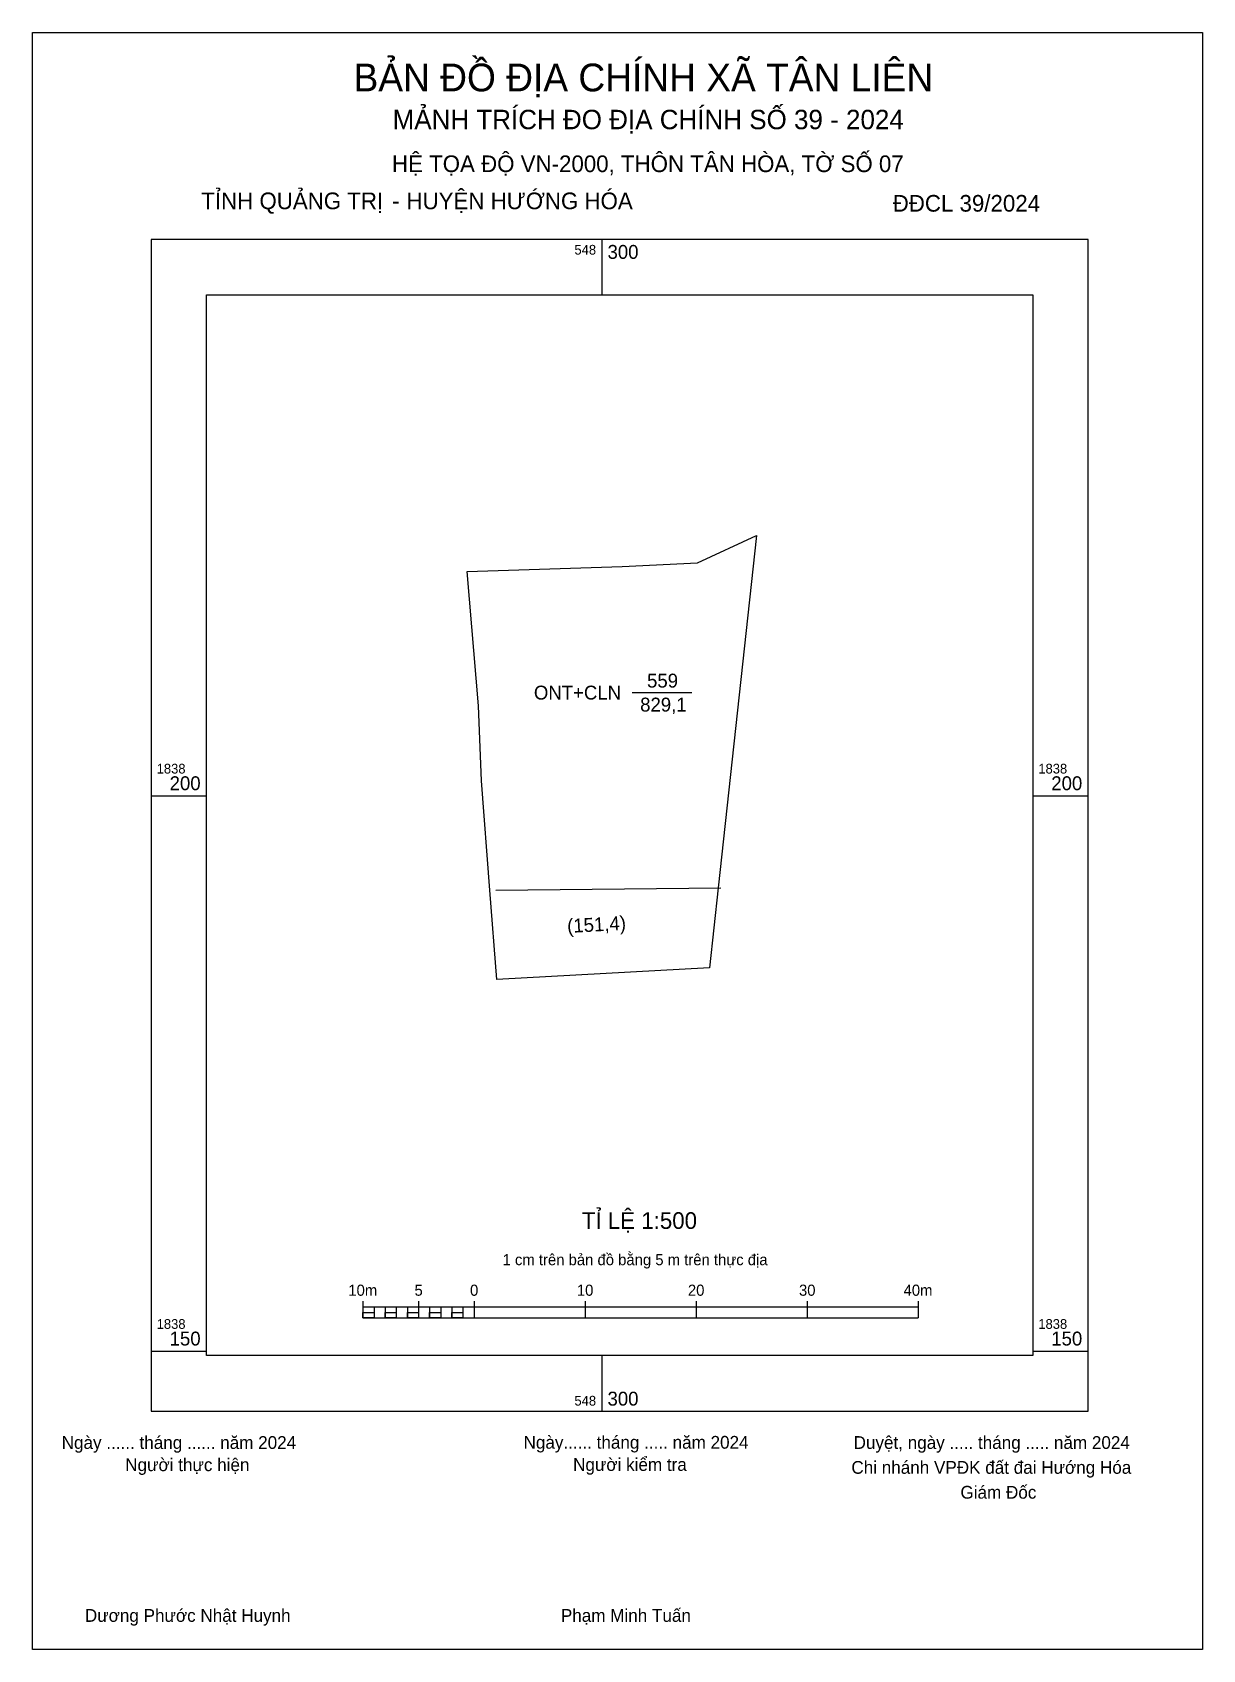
# Model space of a CAD drawing. Extents: x 548249 to 548354, y 1838123 to 1838269.
import ezdxf

# ---------------------------------------------------------------- set-up
doc = ezdxf.new("R2010")
doc.units = 0
for name, color, linetype in [('Level 1', 7, 'Continuous'), ('Level 10', 7, 'Continuous'), ('Level 13', 7, 'Continuous'), ('Level 2', 7, 'Continuous'), ('Level 36', 7, 'Continuous'), ('Level 49', 7, 'Continuous'), ('Level 6', 7, 'Continuous'), ('Level 62', 7, 'Continuous'), ('Level 63', 7, 'Continuous'), ('Level 9', 7, 'Continuous')]:
    doc.layers.add(name, color=color, linetype=linetype)

msp = doc.modelspace()

# ---------------------------------------------------------------- linework, layer by layer
at = {"layer": 'Level 1'}
for p, q in [((548248.71, 1838268.73), (548248.71, 1838268.73)), ((548354.09, 1838123.12), (548354.09, 1838123.12))]:
    msp.add_line(p, q, dxfattribs=at)
at = {"layer": 'Level 10'}
for p, q in [((548308.61, 1838220.97), (548313.92, 1838223.42)), ((548313.92, 1838223.42), (548310.47, 1838191.72)), ((548301.82, 1838220.64), (548308.61, 1838220.97)), ((548287.85, 1838220.18), (548301.82, 1838220.64)), ((548288.87, 1838208.1), (548287.85, 1838220.18)), ((548289.15, 1838201.34), (548288.87, 1838208.1)), ((548289.91, 1838191.49), (548289.15, 1838201.34)), ((548310.47, 1838191.72), (548309.68, 1838184.5)), ((548290.54, 1838183.44), (548289.91, 1838191.49)), ((548309.68, 1838184.5), (548290.54, 1838183.44))]:
    msp.add_line(p, q, dxfattribs=at)
at = {"layer": 'Level 2'}
msp.add_lwpolyline([(548248.71, 1838268.73), (548354.09, 1838268.73), (548354.09, 1838123.12), (548248.71, 1838123.12)], close=True, dxfattribs=at)
at = {"layer": 'Level 36'}
msp.add_line((548290.43, 1838191.49), (548310.7, 1838191.71), dxfattribs=at)
at = {"layer": 'Level 62'}
msp.add_lwpolyline([(548264.4, 1838245.09), (548338.79, 1838245.09), (548338.79, 1838149.59), (548264.4, 1838149.59)], close=True, dxfattribs=at)
at = {"layer": 'Level 63'}
for p, q in [((548248.71, 1838266.23), (548248.71, 1838268.73)), ((548248.71, 1838268.73), (548251.21, 1838268.73)), ((548248.71, 1838266.23), (548248.71, 1838268.73)), ((548248.71, 1838268.73), (548251.21, 1838268.73)), ((548351.59, 1838268.73), (548354.09, 1838268.73)), ((548351.59, 1838268.73), (548354.09, 1838268.73)), ((548354.09, 1838268.73), (548354.09, 1838266.23)), ((548354.09, 1838268.73), (548354.09, 1838266.23)), ((548248.71, 1838266.23), (548248.71, 1838266.23)), ((548248.71, 1838266.23), (548248.71, 1838266.23)), ((548300, 1838250.09), (548300, 1838245.09)), ((548259.4, 1838200), (548264.4, 1838200)), ((548338.79, 1838200), (548343.79, 1838200)), ((548278.48, 1838154.48), (548278.48, 1838152.98)), ((548278.48, 1838153.98), (548328.48, 1838153.98)), ((548279.48, 1838153.98), (548279.48, 1838152.98)), ((548280.48, 1838153.98), (548280.48, 1838152.98)), ((548281.48, 1838153.98), (548281.48, 1838152.98)), ((548282.48, 1838153.98), (548282.48, 1838152.98)), ((548283.48, 1838154.48), (548283.48, 1838152.98)), ((548283.48, 1838153.98), (548283.48, 1838152.98)), ((548284.48, 1838153.98), (548284.48, 1838152.98)), ((548285.48, 1838153.98), (548285.48, 1838152.98)), ((548286.48, 1838153.98), (548286.48, 1838152.98)), ((548287.48, 1838153.98), (548287.48, 1838152.98)), ((548288.48, 1838154.48), (548288.48, 1838152.98)), ((548288.48, 1838153.98), (548288.48, 1838152.98)), ((548298.48, 1838154.48), (548298.48, 1838152.98)), ((548308.48, 1838154.48), (548308.48, 1838152.98)), ((548318.48, 1838154.48), (548318.48, 1838152.98)), ((548328.48, 1838154.48), (548328.48, 1838152.98)), ((548278.48, 1838152.98), (548328.48, 1838152.98)), ((548259.4, 1838150), (548264.4, 1838150)), ((548300, 1838149.59), (548300, 1838144.59)), ((548338.79, 1838150), (548343.79, 1838150)), ((548248.71, 1838123.12), (548248.71, 1838125.62)), ((548248.71, 1838123.12), (548248.71, 1838125.62)), ((548354.09, 1838125.62), (548354.09, 1838123.12)), ((548354.09, 1838125.62), (548354.09, 1838123.12)), ((548251.21, 1838123.12), (548248.71, 1838123.12)), ((548251.21, 1838123.12), (548248.71, 1838123.12)), ((548354.09, 1838123.12), (548351.59, 1838123.12)), ((548354.09, 1838123.12), (548351.59, 1838123.12))]:
    msp.add_line(p, q, dxfattribs=at)
for points in [[(548259.4, 1838250.09), (548259.4, 1838144.59), (548343.79, 1838144.59), (548343.79, 1838250.09)], [(548278.48, 1838153.48), (548279.48, 1838153.48), (548279.48, 1838152.98), (548278.48, 1838152.98)], [(548278.48, 1838153.48), (548279.48, 1838153.48), (548279.48, 1838152.98), (548278.48, 1838152.98)], [(548280.48, 1838153.48), (548281.48, 1838153.48), (548281.48, 1838152.98), (548280.48, 1838152.98)], [(548282.48, 1838153.48), (548283.48, 1838153.48), (548283.48, 1838152.98), (548282.48, 1838152.98)], [(548284.48, 1838153.48), (548285.48, 1838153.48), (548285.48, 1838152.98), (548284.48, 1838152.98)], [(548286.48, 1838153.48), (548287.48, 1838153.48), (548287.48, 1838152.98), (548286.48, 1838152.98)]]:
    msp.add_lwpolyline(points, close=True, dxfattribs=at)
at = {"layer": 'Level 9'}
msp.add_line((548302.71, 1838209.29), (548308.1, 1838209.29), dxfattribs=at)

# ---------------------------------------------------------------- texts
at = {"layer": 'Level 13'}
for s, p in [('559', (548304.06, 1838209.74)), ('ONT+CLN', (548293.87, 1838208.66)), ('829,1', (548303.44, 1838207.58))]:
    msp.add_text(s, height=1.25, dxfattribs=at).set_placement(p)
at = {"layer": 'Level 49'}
msp.add_text('(151,4)', height=1.25, rotation=3.1685, dxfattribs=at).set_placement((548296.9, 1838187.64))
at = {"layer": 'Level 6'}
for s, p in [('HỆ TỌA ÐỘ VN-2000, THÔN TÂN HÒA, TỜ SỐ 07', (548281.09, 1838256.15)), ('TỈ LỆ 1:500', (548298.19, 1838161))]:
    msp.add_text(s, height=1.5, dxfattribs=at).set_placement(p)
at = {"layer": 'Level 63'}
for s, height, p in [('BẢN ĐỒ ĐỊA CHÍNH XÃ TÂN LIÊN', 2.5, (548277.63, 1838263.42)), ('MẢNH TRÍCH ĐO ĐỊA CHÍNH SỐ 39 - 2024', 1.75, (548281.15, 1838260.01)), ('TỈNH QUẢNG TRỊ', 1.5, (548263.92, 1838252.81)), (' HUYỆN HƯỚNG HÓA', 1.5, (548281.84, 1838252.81)), ('-', 1.5, (548281.1, 1838252.81)), ('ĐĐCL 39/2024', 1.5, (548326.18, 1838252.59)), ('548', 0.875, (548297.52, 1838248.72)), ('300', 1.25, (548300.5, 1838248.34)), ('1838', 0.875, (548259.9, 1838202)), ('200', 1.25, (548261.07, 1838200.5)), ('1838', 0.875, (548339.29, 1838202)), ('200', 1.25, (548340.46, 1838200.5)), ('1 cm trên bản đồ bằng 5 m trên thực địa', 1, (548291.05, 1838157.73)), ('10m', 1, (548277.16, 1838154.98)), ('5', 1, (548283.12, 1838154.98)), ('0', 1, (548288.12, 1838154.98)), ('10', 1, (548297.74, 1838154.98)), ('20', 1, (548307.74, 1838154.98)), ('30', 1, (548317.74, 1838154.98)), ('40m', 1, (548327.16, 1838154.98)), ('1838', 0.875, (548259.9, 1838152)), ('1838', 0.875, (548339.29, 1838152)), ('150', 1.25, (548261.07, 1838150.5)), ('150', 1.25, (548340.46, 1838150.5)), ('548', 0.875, (548297.52, 1838145.09)), ('300', 1.25, (548300.5, 1838145.09)), ('Ngày ...... tháng ...... năm 2024', 1.15, (548251.35, 1838141.19)), ('Ngày...... tháng ..... năm 2024', 1.15, (548292.94, 1838141.21)), ('Duyệt, ngày ..... tháng ..... năm 2024', 1.15, (548322.66, 1838141.19)), ('Người thực hiện', 1.15, (548257.07, 1838139.19)), ('Người kiểm tra', 1.15, (548297.4, 1838139.21)), ('Chi nhánh VPĐK đất đai Hướng Hóa', 1.15, (548322.46, 1838138.95)), ('Giám Đốc', 1.15, (548332.28, 1838136.71)), ('Dương Phước Nhật Huynh', 1.15, (548253.44, 1838125.62)), ('Phạm Minh Tuấn', 1.15, (548296.3, 1838125.62))]:
    msp.add_text(s, height=height, dxfattribs=at).set_placement(p)

doc.saveas('drawing.dxf')
